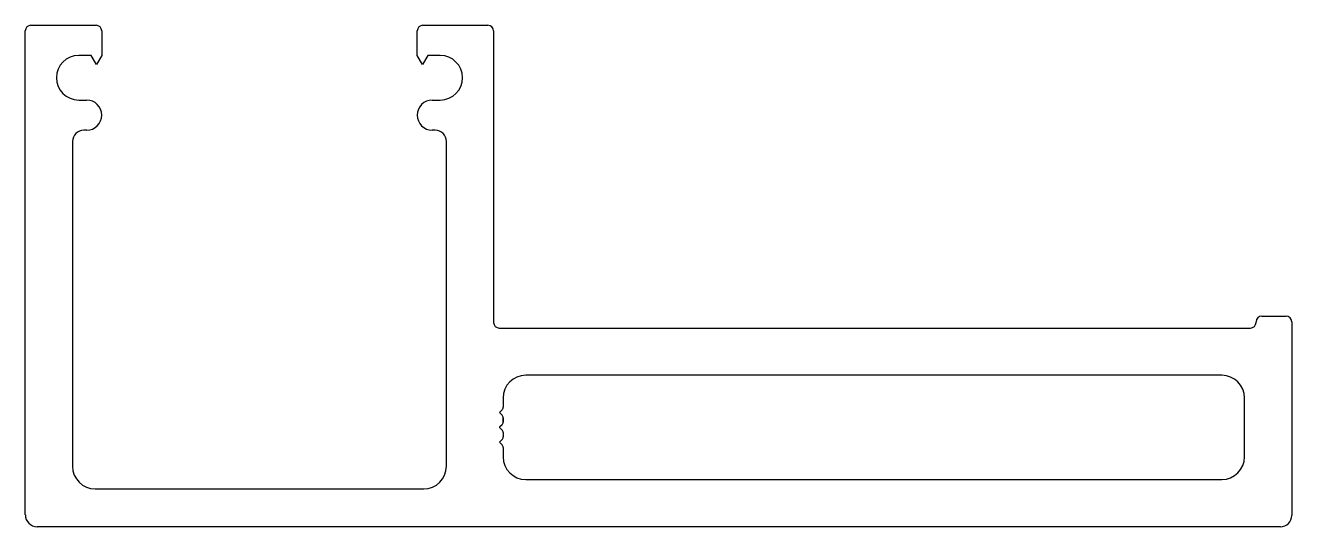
# Model space of a CAD drawing. Extents: x -42.6 to 42.6, y 14.5 to 48.3.
import ezdxf

# ---------------------------------------------------------------- set-up
doc = ezdxf.new("R2010")
doc.units = 0
doc.layers.get('0').update_dxf_attribs({"linetype": 'CONTINUOUS'})

msp = doc.modelspace()

# ---------------------------------------------------------------- linework, layer by layer
at = {"linetype": 'CONTINUOUS'}
for p, q in [((-42.602, 15.346), (-42.602, 47.893)), ((-42.221, 48.274), (-37.844, 48.274)), ((-37.463, 47.893), (-37.463, 46.243)), ((-16.246, 46.243), (-16.246, 47.893)), ((-15.865, 48.274), (-11.488, 48.274)), ((-11.108, 47.893), (-11.108, 28.286)), ((-38.17, 46.243), (-39.01, 46.243)), ((-37.818, 45.634), (-38.17, 46.243)), ((-37.463, 46.243), (-37.818, 45.634)), ((-15.891, 45.634), (-16.246, 46.243)), ((-15.539, 46.243), (-15.891, 45.634)), ((-14.699, 46.243), (-15.539, 46.243)), ((-39.01, 43.249), (-38.478, 43.249)), ((-15.231, 43.249), (-14.699, 43.249)), ((-38.478, 41.218), (-38.665, 41.218)), ((-15.045, 41.218), (-15.231, 41.218)), ((-39.427, 40.456), (-39.427, 18.609)), ((-14.283, 18.609), (-14.283, 40.456)), ((40.162, 28.286), (40.162, 28.326)), ((40.542, 28.706), (42.18, 28.706)), ((42.56, 28.326), (42.56, 15.307)), ((-10.728, 27.906), (39.782, 27.906)), ((37.861, 24.731), (-8.947, 24.731)), ((-10.471, 23.207), (-10.471, 22.58)), ((39.385, 19.246), (39.385, 23.207)), ((-10.544, 22.403), (-10.715, 22.232)), ((-10.715, 22.221), (-10.544, 22.05)), ((-10.471, 22.58), (-10.471, 22.58)), ((-10.471, 22.58), (-10.471, 22.58)), ((-10.544, 21.403), (-10.715, 21.232)), ((-10.471, 21.873), (-10.471, 21.58)), ((-10.471, 21.58), (-10.471, 21.873)), ((-10.471, 21.873), (-10.471, 21.58)), ((-10.471, 21.58), (-10.471, 21.873)), ((-10.471, 21.873), (-10.471, 21.58)), ((-10.715, 21.221), (-10.544, 21.05)), ((-10.471, 20.873), (-10.471, 20.58)), ((-10.544, 20.403), (-10.715, 20.232)), ((-10.715, 20.221), (-10.544, 20.05)), ((-10.471, 19.873), (-10.471, 19.246)), ((-37.903, 17.085), (-15.807, 17.085)), ((-8.947, 17.722), (37.861, 17.722)), ((41.8, 14.547), (-41.802, 14.547))]:
    msp.add_line(p, q, dxfattribs=at)
for centre, radius, start, end in [((-42.221, 47.893), 0.381, 90, 180), ((-37.844, 47.893), 0.381, 360, 90), ((-15.865, 47.893), 0.381, 90, 180), ((-11.488, 47.893), 0.381, 360, 90), ((-39.01, 44.746), 1.497, 90, 180), ((-14.699, 44.746), 1.497, 270, 90), ((-39.01, 44.746), 1.497, 180, 270), ((-38.478, 42.233), 1.015, 270, 90), ((-15.231, 42.233), 1.015, 90, 180), ((-15.231, 42.233), 1.015, 180, 270), ((-38.665, 40.456), 0.762, 90, 180), ((-15.045, 40.456), 0.762, 360, 90), ((-10.728, 28.286), 0.38, 180, 270), ((39.782, 28.286), 0.38, 270, 0), ((40.542, 28.326), 0.38, 90, 180), ((42.18, 28.326), 0.38, 0, 90), ((-8.947, 23.207), 1.524, 90, 180), ((37.861, 23.207), 1.524, 360, 90), ((-10.709, 22.226), 0.008, 135, 225), ((-10.721, 22.58), 0.25, 315, 360), ((-10.721, 21.873), 0.25, 0, 45), ((-10.721, 21.58), 0.25, 315, 360), ((-10.709, 21.227), 0.008, 135, 225), ((-10.721, 20.873), 0.25, 360, 45), ((-10.721, 20.58), 0.25, 315, 360), ((-10.709, 20.227), 0.008, 135, 225), ((-10.721, 19.873), 0.25, 0, 45), ((-8.947, 19.246), 1.524, 180, 270), ((37.861, 19.246), 1.524, 270, 0), ((-37.903, 18.609), 1.524, 180, 270), ((-15.807, 18.609), 1.524, 270, 360), ((-41.802, 15.346), 0.799, 180, 270), ((41.8, 15.307), 0.76, 270, 0)]:
    msp.add_arc(centre, radius, start, end, dxfattribs=at)

doc.saveas('drawing.dxf')
